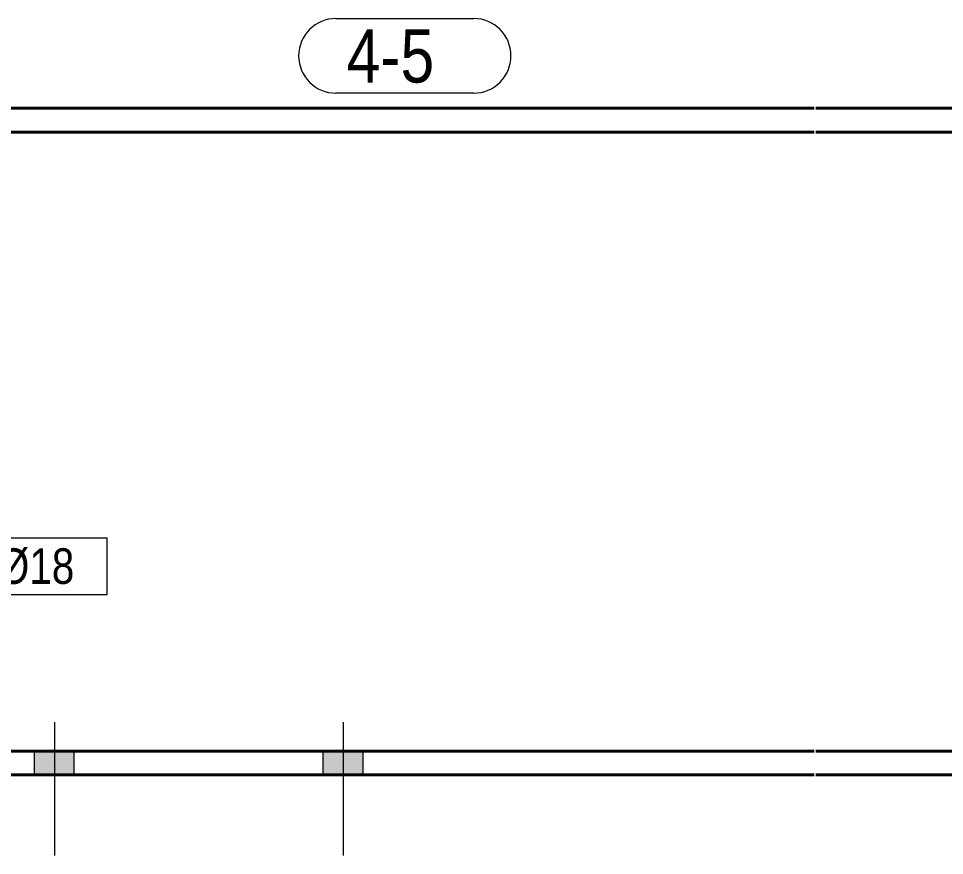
# Model space of a CAD drawing. Header units: millimetres. Extents: x 2 to 287, y 5 to 195.
# Drawn here: x 90.2 to 142.3, y 59.7 to 106.8 of the extents above; entities that cross this region are included whole.
import ezdxf

# ---------------------------------------------------------------- set-up
doc = ezdxf.new("R2010")
doc.units = ezdxf.units.MM
for name, color, linetype, lineweight in [('Boulon', 7, 'Continuous', 0), ('Désignation boulon', 3, 'Continuous', 0), ('Piece', 2, 'Continuous', 0), ('Repère pièce', 3, 'Continuous', 0)]:
    doc.layers.add(name, color=color, linetype=linetype, lineweight=lineweight)
doc.styles.add('COMIC_SANS_MS', font='COMIC.TTF')

# ---------------------------------------------------------------- blocks, each defined once
blk = doc.blocks.new('*A1')
at = {"layer": 'Boulon'}
for points in [[(91.064, 64.234), (91.064, 65.572), (93.314, 65.572), (93.314, 64.234)], [(107.314, 64.234), (107.314, 65.572), (109.564, 65.572), (109.564, 64.234)]]:
    blk.add_hatch(color=256, dxfattribs=at).paths.add_polyline_path(points, flags=17)
at = {"layer": 'Boulon', "linetype": 'Continuous', "lineweight": 0}
for p, q in [((92.189, 66.822), (92.189, 64.234)), ((108.439, 66.822), (108.439, 64.234)), ((91.064, 64.234), (91.064, 65.572)), ((93.314, 64.234), (93.314, 65.572)), ((107.314, 64.234), (107.314, 65.572)), ((109.564, 64.234), (109.564, 65.572))]:
    blk.add_line(p, q, dxfattribs=at)
blk = doc.blocks.new('*A3')
at = {"layer": 'Boulon'}
for points in [[(91.064, 64.234), (91.064, 65.572), (93.314, 65.572), (93.314, 64.234)], [(107.314, 64.234), (107.314, 65.572), (109.564, 65.572), (109.564, 64.234)]]:
    blk.add_hatch(color=256, dxfattribs=at).paths.add_polyline_path(points, flags=17)
at = {"layer": 'Boulon', "linetype": 'Continuous', "lineweight": 0}
for p, q in [((92.189, 67.197), (92.189, 59.697)), ((108.439, 67.197), (108.439, 59.697)), ((91.064, 64.234), (91.064, 65.572)), ((93.314, 64.234), (93.314, 65.572)), ((107.314, 64.234), (107.314, 65.572)), ((109.564, 64.234), (109.564, 65.572))]:
    blk.add_line(p, q, dxfattribs=at)
blk = doc.blocks.new('*A7')
at = {"layer": 'Piece', "color": 2, "linetype": 'Continuous', "lineweight": 40}
for p, q in [((134.938567, 101.734163), (85.937853, 101.734163)), ((184.037853, 101.734163), (135.038567, 101.734163)), ((134.938567, 100.396663), (85.937853, 100.396663)), ((184.037853, 100.396663), (135.038567, 100.396663)), ((134.938567, 65.571663), (85.937853, 65.571663)), ((184.037853, 65.571663), (135.038567, 65.571663)), ((134.938567, 64.234163), (85.937853, 64.234163)), ((184.037853, 64.234163), (135.038567, 64.234163))]:
    blk.add_line(p, q, dxfattribs=at)
blk = doc.blocks.new('*A40')
at = {"layer": 'Désignation boulon', "linetype": 'Continuous', "lineweight": 0}
for p, q in [((84.555608, 77.576763), (95.171233, 77.576763)), ((84.555608, 74.376763), (84.555608, 77.576763)), ((95.171233, 74.376763), (95.171233, 77.576763)), ((80.313008, 71.734163), (81.555608, 76.510097)), ((81.555608, 76.510097), (84.555608, 76.510097)), ((84.555608, 74.376763), (95.171233, 74.376763))]:
    blk.add_line(p, q, dxfattribs=at)
at = {"layer": 'Désignation boulon', "style": 'COMIC_SANS_MS', "width": 0.85}
for s, height, p in [('3', 2, (85.155608, 74.976763)), ('Ø18', 2, (89.014202, 74.976763)), ('x', 1.5, (87.383538, 74.976763))]:
    blk.add_text(s, height=height, dxfattribs=at).set_placement(p)
blk = doc.blocks.new('*A41')
at = {"layer": 'Repère pièce', "linetype": 'Continuous', "lineweight": 0}
for p, q in [((108.037853, 106.784163), (115.787169, 106.784163)), ((115.787169, 102.584163), (108.037853, 102.584163))]:
    blk.add_line(p, q, dxfattribs=at)
for centre, start, end in [((108.037853, 104.684163), 90, 270), ((115.787169, 104.684163), 270, 90)]:
    blk.add_arc(centre, 2.1, start, end, dxfattribs=at)
at = {"layer": 'Repère pièce', "style": 'COMIC_SANS_MS', "width": 0.85}
blk.add_text('4-5', height=3, dxfattribs=at).set_placement((108.637853, 103.184163))

msp = doc.modelspace()

# ---------------------------------------------------------------- block references
at = {"lineweight": 0}
for name in ['*A41', '*A7', '*A40', '*A3', '*A1']:
    msp.add_blockref(name, (0, 0), dxfattribs=at)

doc.saveas('drawing.dxf')
